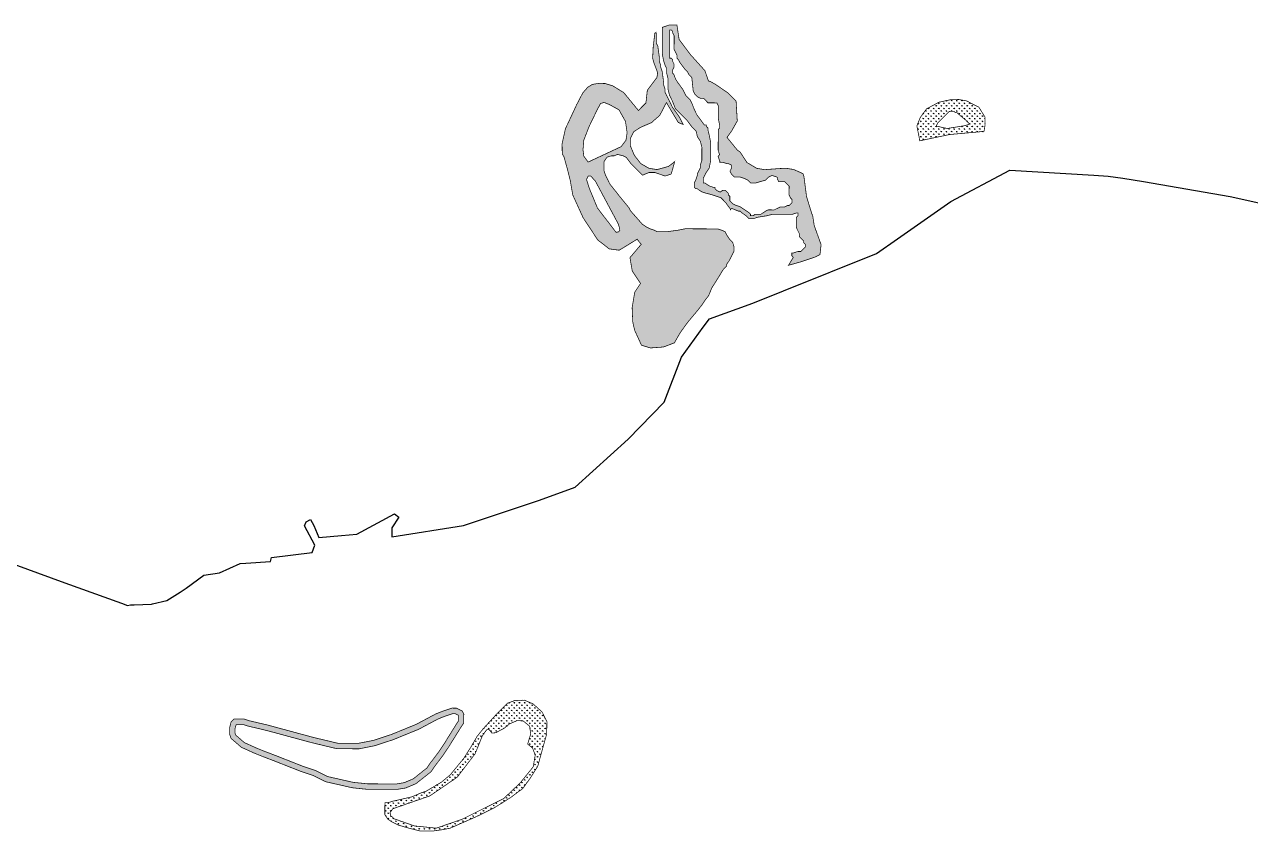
# Model space of a CAD drawing. Header units: metres. Extents: x 319750 to 415268, y 1725605 to 1842937.
# Drawn here: x 362601 to 365971, y 1738380 to 1740598 of the extents above; entities that cross this region are included whole.
import ezdxf

# ---------------------------------------------------------------- set-up
doc = ezdxf.new("R2010")
doc.units = ezdxf.units.M
doc.header["$MEASUREMENT"] = 0
doc.layers.add('DISTRICT BOUNDRY', color=86, linetype='Continuous')
doc.layers.add('MANGROOVES BUFFER ZONE', color=120, linetype='Continuous')

msp = doc.modelspace()

# ---------------------------------------------------------------- hatches: boundary and pattern name
at = {"layer": 'MANGROOVES BUFFER ZONE'}
h = msp.add_hatch(dxfattribs=at)
h.set_pattern_fill('GRASS', color=256, scale=10)
h.paths.add_polyline_path([(364743.7, 1740179.7), (364741, 1740188.2), (364715.1, 1740199.6), (364693.6, 1740202.9), (364676.7, 1740202.1), (364636, 1740199.1), (364614.3, 1740202.6), (364587.1, 1740218.5), (364568.2, 1740247.8), (364560.5, 1740252.9), (364532.3, 1740287.7), (364545.8, 1740306.7), (364560.4, 1740333), (364557.2, 1740387.8), (364535.2, 1740409.8), (364500.4, 1740433.4), (364486.2, 1740441.6), (364481.2, 1740442.6), (364471.5, 1740471.1), (364430.9, 1740516.2), (364400.5, 1740557.1), (364394.5, 1740596.9), (364373.7, 1740596.8), (364354.5, 1740590.3), (364354.4, 1740574.7), (364354.4, 1740554.4), (364354.2, 1740529.9), (364354.2, 1740521.8), (364354.2, 1740517.7), (364358.2, 1740497.3), (364362.2, 1740485.1), (364366.2, 1740476.9), (364366.2, 1740464.7), (364370.2, 1740448.4), (364370.2, 1740440.2), (364370.1, 1740432.1), (364370.1, 1740419.8), (364374.1, 1740403.5), (364382.2, 1740387.2), (364390.2, 1740366.8), (364406.5, 1740350.4), (364422.7, 1740334), (364434.8, 1740317.7), (364447, 1740305.4), (364451, 1740289.1), (364459.1, 1740276.8), (364463.1, 1740260.5), (364463, 1740236.1), (364463, 1740223.8), (364458.8, 1740211.6), (364458.8, 1740203.5), (364450.6, 1740187.2), (364450.6, 1740183.2), (364446.4, 1740170.9), (364442.3, 1740162.8), (364442.3, 1740154.7), (364442.3, 1740150.6), (364446.3, 1740146.5), (364450.4, 1740146.5), (364462.6, 1740138.3), (364474.8, 1740134.2), (364491.1, 1740130), (364503.3, 1740125.9), (364515.5, 1740121.8), (364519.6, 1740117.7), (364527.7, 1740109.5), (364539.8, 1740093.1), (364541.9, 1740088.8), (364544.2, 1740093), (364564.2, 1740084.9), (364568.3, 1740084.9), (364572.4, 1740080.8), (364584.5, 1740072.6), (364592.7, 1740064.4), (364604.9, 1740064.3), (364617.1, 1740068.4), (364641.6, 1740072.3), (364657.9, 1740076.3), (364710.9, 1740076.1), (364723.1, 1740080.1), (364727.2, 1740080.1), (364727.1, 1740072), (364723, 1740067.9), (364722.9, 1740039.4), (364731, 1740023.1), (364731, 1740014.9), (364739.1, 1740006.7), (364743.1, 1740002.6), (364743.1, 1739998.6), (364747.2, 1739994.5), (364747.2, 1739986.3), (364743.1, 1739982.3), (364739, 1739978.2), (364734.9, 1739974.1), (364726.7, 1739974.2), (364714.5, 1739970.1), (364710.4, 1739970.2), (364710.4, 1739962), (364714.4, 1739957.9), (364701, 1739936.1), (364734.8, 1739945.6), (364771.5, 1739957.7), (364779.6, 1739961.7), (364787.8, 1739965.8), (364790.8, 1739993.1), (364772, 1740045.1), (364767.4, 1740074.6), (364765.7, 1740076.6), (364750.9, 1740124.7)])
h.paths.add_polyline_path([(364703, 1740153.6), (364702.9, 1740129.1), (364707, 1740120.9), (364711, 1740116.9), (364711, 1740108.7), (364702.8, 1740100.6), (364698.7, 1740100.6), (364690.6, 1740096.6), (364678.4, 1740096.6), (364662, 1740088.5), (364645.7, 1740088.6), (364637.6, 1740084.6), (364625.3, 1740076.5), (364609, 1740076.5), (364604.9, 1740072.5), (364596.8, 1740072.5), (364596.8, 1740076.6), (364592.7, 1740080.7), (364568.4, 1740097.1), (364556.1, 1740101.2), (364548, 1740105.3), (364544, 1740109.4), (364539.9, 1740113.5), (364540, 1740125.7), (364535.9, 1740129.8), (364535.9, 1740133.9), (364527.8, 1740142.1), (364519.7, 1740142.1), (364515.6, 1740138.1), (364511.5, 1740138.1), (364503.4, 1740142.2), (364499.3, 1740146.3), (364499.3, 1740150.3), (364495.2, 1740150.4), (364483, 1740154.5), (364470.9, 1740162.7), (364466.8, 1740162.7), (364466.8, 1740174.9), (364475, 1740191.2), (364483.2, 1740203.4), (364487.4, 1740223.7), (364487.6, 1740272.6), (364483.6, 1740293), (364479.6, 1740309.3), (364479.6, 1740313.4), (364475.6, 1740317.5), (364475.6, 1740321.6), (364470.1, 1740321.6), (364449.5, 1740349.7), (364447.2, 1740354.3), (364443.2, 1740362.5), (364435.1, 1740382.9), (364431.1, 1740391), (364427, 1740395.1), (364418.9, 1740403.3), (364410.8, 1740419.7), (364398.7, 1740436), (364390.6, 1740448.3), (364386.5, 1740460.5), (364382.5, 1740464.6), (364382.5, 1740472.8), (364386.6, 1740480.9), (364386.7, 1740489), (364382.6, 1740497.2), (364382.6, 1740501.3), (364378.6, 1740505.4), (364374.5, 1740505.4), (364374.8, 1740582.8), (364378.9, 1740582.8), (364383, 1740578.7), (364383, 1740574.6), (364387, 1740566.5), (364386.8, 1740529.8), (364394.9, 1740513.4), (364394.9, 1740505.3), (364398.9, 1740501.2), (364403, 1740493), (364415.1, 1740476.7), (364423.2, 1740468.5), (364427.3, 1740460.3), (364435.4, 1740452.2), (364439.3, 1740415.5), (364443.4, 1740407.3), (364451.5, 1740399.1), (364459.6, 1740395), (364467.8, 1740395), (364475.9, 1740386.8), (364479.9, 1740382.7), (364504.4, 1740382.6), (364508.4, 1740374.4), (364508.3, 1740337.8), (364512.3, 1740321.4), (364512.2, 1740313.3), (364508.1, 1740309.2), (364507.9, 1740252.2), (364511.9, 1740239.9), (364507.8, 1740235.9), (364511.8, 1740223.6), (364511.8, 1740219.6), (364520, 1740219.5), (364532.2, 1740215.4), (364536.3, 1740215.4), (364544.4, 1740211.3), (364544.4, 1740203.1), (364540.2, 1740195), (364544.3, 1740186.8), (364548.3, 1740182.7), (364552.4, 1740178.6), (364568.7, 1740178.6), (364580.9, 1740174.5), (364589, 1740170.3), (364597.1, 1740162.2), (364609.4, 1740162.1), (364637.9, 1740170.1), (364642, 1740174.2), (364646.1, 1740178.3), (364654.3, 1740182.3), (364658.3, 1740182.3), (364670.5, 1740178.1), (364670.5, 1740174.1), (364674.6, 1740165.9), (364690.9, 1740165.8), (364694.9, 1740161.7), (364699, 1740157.7)], flags=16)
h = msp.add_hatch(dxfattribs=at)
h.set_pattern_fill('GRASS', color=256, scale=10)
h.paths.add_polyline_path([(364194, 1740204.6), (364194, 1740208.7), (364194.1, 1740220.9), (364202.3, 1740233.1), (364214.5, 1740237.1), (364222.6, 1740237.1), (364230.8, 1740241.1), (364247.1, 1740237), (364255.2, 1740232.9), (364267.4, 1740216.5), (364299.8, 1740183.8), (364317.9, 1740191.3), (364333.4, 1740191.3), (364362.1, 1740181.6), (364378.4, 1740186.9), (364383.3, 1740201.9), (364388.1, 1740220.9), (364371.8, 1740208.1), (364340, 1740199.3), (364317.5, 1740202.8), (364294.9, 1740216), (364277.7, 1740238.1), (364266.7, 1740264.2), (364266.7, 1740285.4), (364275.5, 1740303), (364293.6, 1740314.9), (364324.5, 1740328.2), (364347.5, 1740348.5), (364365.6, 1740383.4), (364398.3, 1740328.6), (364411.8, 1740323.2), (364402.3, 1740342.3), (364382.1, 1740370.9), (364370, 1740395.4), (364361.9, 1740411.7), (364361.9, 1740419.9), (364357.9, 1740432.1), (364357.9, 1740440.3), (364354, 1740468.8), (364350, 1740481), (364350, 1740485.1), (364346, 1740497.4), (364346, 1740509.6), (364342.1, 1740538.1), (364338, 1740546.3), (364338.1, 1740570.7), (364337.1, 1740576.8), (364333.8, 1740573.8), (364329.4, 1740537.7), (364327.8, 1740505.4), (364330.8, 1740494.3), (364341.5, 1740465.4), (364339.7, 1740452.6), (364313.1, 1740417.1), (364309.4, 1740382.6), (364288.6, 1740361.7), (364248.4, 1740410.8), (364218.2, 1740429.4), (364196.9, 1740435.9), (364178.8, 1740436), (364162, 1740433.4), (364149.1, 1740425.3), (364135.8, 1740410.1), (364118.4, 1740376.7), (364095.5, 1740327.2), (364088.2, 1740312.3), (364078.9, 1740270.3), (364079.3, 1740242.8), (364084.1, 1740234.1), (364094, 1740198.8), (364101.1, 1740170.6), (364108.2, 1740129.5), (364136.8, 1740066.7), (364176.9, 1740005.9), (364208.5, 1739981.3), (364235.9, 1739977.6), (364285.2, 1740007.8), (364296.3, 1739993.8), (364265.4, 1739957.2), (364271.8, 1739920.4), (364294.5, 1739886.3), (364278.6, 1739862.4), (364271.4, 1739819.2), (364273.1, 1739781), (364278.1, 1739758.1), (364297.1, 1739716.5), (364321.7, 1739709), (364357.6, 1739711.6), (364387.5, 1739723), (364403.9, 1739751.4), (364424.4, 1739779.9), (364444.9, 1739804.2), (364461.3, 1739824.5), (364469.5, 1739836.7), (364481.8, 1739853), (364490, 1739873.3), (364510.5, 1739905.8), (364522.8, 1739926.1), (364526.9, 1739930.2), (364531, 1739934.2), (364531, 1739938.3), (364539.2, 1739950.5), (364543.3, 1739958.6), (364549.6, 1739971.1), (364551.5, 1739974.9), (364551.6, 1739979), (364551.6, 1739983.1), (364551.6, 1739987.1), (364547.6, 1739999.4), (364543.5, 1740003.5), (364539.5, 1740007.6), (364531.4, 1740019.8), (364527.3, 1740028), (364519.2, 1740032.1), (364507, 1740036.2), (364498.8, 1740036.3), (364482.5, 1740036.3), (364454, 1740036.4), (364417.4, 1740036.6), (364397, 1740032.6), (364368.4, 1740028.7), (364364.4, 1740028.7), (364352.1, 1740028.7), (364339.9, 1740028.8), (364331.8, 1740032.9), (364319.6, 1740037), (364311.4, 1740041.1), (364299.3, 1740049.3), (364266.8, 1740086.1), (364262.8, 1740094.3), (364242.5, 1740118.8), (364210.1, 1740159.7), (364202, 1740176), (364198, 1740184.2), (364193.9, 1740196.5)])
h.paths.add_polyline_path([(364150.5, 1740219.9), (364138.6, 1740236.2), (364136.4, 1740253.5), (364138.6, 1740280), (364152.7, 1740316.7), (364176.2, 1740365.3), (364184.6, 1740380.8), (364194.3, 1740383.9), (364209.4, 1740377.7), (364235.3, 1740363.5), (364253.2, 1740331.5), (364257.6, 1740300.3), (364254.5, 1740280), (364241.2, 1740262.3)], flags=16)
h.paths.add_polyline_path([(364150.6, 1740181.6), (364157.6, 1740181.6), (364170.4, 1740167.5), (364233.1, 1740050.3), (364237, 1740037.5), (364237.5, 1740031.3), (364233.5, 1740027.8), (364227.3, 1740026.9), (364176.2, 1740093.4), (364153.2, 1740149), (364146.2, 1740171.9)], flags=16)
h = msp.add_hatch(dxfattribs=at)
h.set_pattern_fill('GRASS', color=256, scale=10)
h.paths.add_polyline_path([(365241.1, 1740343.8), (365224.5, 1740370.7), (365190.6, 1740388), (365168.7, 1740391.9), (365145.7, 1740391.1), (365115.1, 1740384.5), (365080.7, 1740366.2), (365063.3, 1740342.2), (365054.1, 1740319.3), (365059.3, 1740292.5), (365062.1, 1740278.4), (365144.1, 1740295.6), (365238.6, 1740304.2), (365241.5, 1740321.9)])
h.paths.add_polyline_path([(365111.2, 1740327.1), (365131.6, 1740347.3), (365139.8, 1740355.5), (365143.9, 1740359.5), (365156.1, 1740359.5), (365160.2, 1740355.4), (365164.3, 1740355.4), (365188.6, 1740334.9), (365196.7, 1740326.7), (365199.2, 1740324.2), (365187.5, 1740320.2), (365137.2, 1740312.2), (365107.1, 1740318.9)], flags=16)
h = msp.add_hatch(dxfattribs=at)
h.set_pattern_fill('GRASS', color=256, scale=10)
h.paths.add_polyline_path([(363970.9, 1738498.2), (363991.3, 1738526.6), (364011.9, 1738559.2), (364036.7, 1738648.7), (364037.1, 1738681.9), (364024.3, 1738708.2), (363999.4, 1738730.6), (363975.4, 1738740.9), (363949.1, 1738740.1), (363929.1, 1738732.7), (363898.4, 1738702.2), (363861.5, 1738661.7), (363845.2, 1738641.3), (363828.7, 1738612.9), (363808.2, 1738580.4), (363771.4, 1738535.7), (363746.9, 1738515.4), (363706, 1738491.2), (363693.8, 1738487.1), (363665.2, 1738475), (363612.2, 1738463), (363599.9, 1738459), (363591.8, 1738459.1), (363591.7, 1738442.8), (363591.7, 1738434.6), (363591.7, 1738426.5), (363599.8, 1738414.2), (363611.9, 1738406), (363628.2, 1738397.8), (363656.7, 1738389.5), (363689.2, 1738381.2), (363701.5, 1738381.2), (363721.8, 1738381.1), (363750.4, 1738385), (363770.8, 1738389), (363844.2, 1738421.3), (363893.2, 1738445.6), (363938.2, 1738473.9)])
h.paths.add_polyline_path([(363715.7, 1738478), (363790.6, 1738529.3), (363839.9, 1738593.8), (363860, 1738643.8), (363871.8, 1738659.7), (363878.8, 1738659.7), (363885.7, 1738650.7), (363896.1, 1738651.4), (363919, 1738663.2), (363934.3, 1738675.7), (363955.1, 1738684.7), (363971.8, 1738684), (363989.8, 1738669.4), (363992.6, 1738647.9), (363984.3, 1738620.2), (363997.5, 1738609.8), (364005.1, 1738590.3), (363999.5, 1738557.7), (363964.1, 1738514), (363919, 1738471), (363803.8, 1738413.5), (363733, 1738389.2), (363672.6, 1738395.4), (363617.8, 1738414.8), (363608.1, 1738423.2), (363606, 1738432.2), (363613.6, 1738442.6)], flags=16)
h = msp.add_hatch(dxfattribs=at)
h.set_pattern_fill('GRASS', color=256, scale=10)
h.paths.add_polyline_path([(363392.9, 1738639.2), (363270.8, 1738672.3), (363217.9, 1738684.7), (363205.7, 1738688.9), (363181.3, 1738689), (363177.2, 1738689), (363173.1, 1738684.9), (363169, 1738680.9), (363164.9, 1738664.6), (363164.8, 1738648.3), (363168.8, 1738636.1), (363197.2, 1738611.5), (363233.8, 1738595), (363254.2, 1738586.8), (363286.7, 1738574.4), (363359.9, 1738545.6), (363396.5, 1738533.2), (363429.1, 1738516.8), (363465.7, 1738508.5), (363502.3, 1738500.2), (363543.1, 1738495.9), (363600.1, 1738495.7), (363624.5, 1738495.6), (363649, 1738499.6), (363677.6, 1738511.7), (363698, 1738527.9), (363718.5, 1738544.1), (363726.7, 1738556.3), (363751.2, 1738588.8), (363767.6, 1738613.2), (363800.5, 1738666), (363808.7, 1738678.2), (363808.7, 1738698.6), (363808.8, 1738702.6), (363804.7, 1738710.8), (363788.5, 1738719), (363776.2, 1738719.1), (363751.8, 1738711), (363731.3, 1738703), (363678.3, 1738674.7), (363608.9, 1738646.4), (363559.9, 1738630.3), (363519.1, 1738622.4), (363486.6, 1738622.5), (363462.1, 1738622.6)])
h.paths.add_polyline_path([(363389.2, 1738624.5), (363460.3, 1738607.5), (363486.5, 1738607.4), (363520.6, 1738607.2), (363563.8, 1738615.7), (363614.1, 1738632.2), (363684.7, 1738660.9), (363737.7, 1738689.2), (363756.9, 1738696.8), (363778.6, 1738703.9), (363784.8, 1738703.9), (363793.6, 1738699.4), (363793.6, 1738698.6), (363793.5, 1738682.8), (363787.7, 1738674.2), (363754.9, 1738621.4), (363738.9, 1738597.6), (363714.3, 1738565.1), (363707.2, 1738554.5), (363688.6, 1738539.7), (363669.8, 1738524.8), (363644.8, 1738514.2), (363623.4, 1738510.7), (363600.2, 1738510.8), (363543.9, 1738511.1), (363504.8, 1738515.1), (363469.1, 1738523.2), (363434.2, 1738531.1), (363402.4, 1738547.2), (363365.1, 1738559.8), (363292.2, 1738588.5), (363259.7, 1738600.9), (363239.8, 1738608.9), (363205.5, 1738624.4), (363181.9, 1738644.8), (363179.9, 1738650.7), (363180, 1738662.7), (363182.7, 1738673.1), (363183.4, 1738673.8), (363203.2, 1738673.7), (363213.8, 1738670.2), (363267.1, 1738657.6)], flags=16)

# ---------------------------------------------------------------- linework, layer by layer
at = {"layer": 'DISTRICT BOUNDRY'}
msp.add_polyline3d([(362534.3, 1739128.1, 0), (362712, 1739063.5, 0), (362867.8, 1739008, 0), (362884.3, 1739001.5, 0), (362892.4, 1739003.4, 0), (362903, 1739002.6, 0), (362950, 1739005.1, 0), (362953.2, 1739005.8, 0), (362992.3, 1739014.8, 0), (363029.4, 1739037.6, 0), (363045.6, 1739048.9, 0), (363094.5, 1739084.4, 0), (363137.1, 1739091.1, 0), (363193.7, 1739116.7, 0), (363209.9, 1739117.6, 0), (363277.4, 1739122.2, 0), (363280.5, 1739132.8, 0), (363391.8, 1739146.6, 0), (363399.3, 1739166.6, 0), (363371, 1739220.2, 0), (363375.1, 1739231.3, 0), (363387.1, 1739237.1, 0), (363396.2, 1739220.6, 0), (363410.1, 1739188.4, 0), (363472.3, 1739193.8, 0), (363514.8, 1739197.5, 0), (363618.3, 1739253.1, 0), (363630.6, 1739244.3, 0), (363610.7, 1739214.8, 0), (363610.6, 1739190.2, 0), (363808.3, 1739221.2, 0), (364016.6, 1739290.8, 0), (364115.2, 1739326.8, 0), (364260.1, 1739458.3, 0), (364359.2, 1739560, 0), (364407.1, 1739684.1, 0), (364466.6, 1739766, 0), (364483.7, 1739789.4, 0), (364603, 1739832.1, 0), (364687.8, 1739866.1, 0), (364942.7, 1739968.2, 0), (365001.2, 1740008.6, 0), (365147.4, 1740111.9, 0), (365310, 1740197.9, 0), (365540.4, 1740183.9, 0), (365579.8, 1740180.9, 0), (365619.8, 1740176, 0), (365677, 1740166.1, 0), (365915, 1740125.1, 0), (366370.8, 1740024.1, 0)], dxfattribs=at)
at = {"layer": 'MANGROOVES BUFFER ZONE', "const_width": 2}
for points in [[(364743.7, 1740179.7), (364741, 1740188.2), (364715.1, 1740199.6), (364693.6, 1740202.9), (364676.7, 1740202.1), (364636, 1740199.1), (364614.3, 1740202.6), (364587.1, 1740218.5), (364568.2, 1740247.8), (364560.5, 1740252.9), (364532.3, 1740287.7), (364545.8, 1740306.7), (364560.4, 1740333), (364557.2, 1740387.8), (364535.2, 1740409.8), (364500.4, 1740433.4), (364486.2, 1740441.6), (364481.2, 1740442.6), (364471.5, 1740471.1), (364430.9, 1740516.2), (364400.5, 1740557.1), (364394.5, 1740596.9), (364373.7, 1740596.8), (364354.5, 1740590.3), (364354.4, 1740574.7), (364354.4, 1740554.4), (364354.2, 1740529.9), (364354.2, 1740521.8), (364354.2, 1740517.7), (364358.2, 1740497.3), (364362.2, 1740485.1), (364366.2, 1740476.9), (364366.2, 1740464.7), (364370.2, 1740448.4), (364370.2, 1740440.2), (364370.1, 1740432.1), (364370.1, 1740419.8), (364374.1, 1740403.5), (364382.2, 1740387.2), (364390.2, 1740366.8), (364406.5, 1740350.4), (364422.7, 1740334), (364434.8, 1740317.7), (364447, 1740305.4), (364451, 1740289.1), (364459.1, 1740276.8), (364463.1, 1740260.5), (364463, 1740236.1), (364463, 1740223.8), (364458.8, 1740211.6), (364458.8, 1740203.5), (364450.6, 1740187.2), (364450.6, 1740183.2), (364446.4, 1740170.9), (364442.3, 1740162.8), (364442.3, 1740154.7), (364442.3, 1740150.6), (364446.3, 1740146.5), (364450.4, 1740146.5), (364462.6, 1740138.3), (364474.8, 1740134.2), (364491.1, 1740130), (364503.3, 1740125.9), (364515.5, 1740121.8), (364519.6, 1740117.7), (364527.7, 1740109.5), (364539.8, 1740093.1), (364541.9, 1740088.8), (364544.2, 1740093), (364564.2, 1740084.9), (364568.3, 1740084.9), (364572.4, 1740080.8), (364584.5, 1740072.6), (364592.7, 1740064.4), (364604.9, 1740064.3), (364617.1, 1740068.4), (364641.6, 1740072.3), (364657.9, 1740076.3), (364710.9, 1740076.1), (364723.1, 1740080.1), (364727.2, 1740080.1), (364727.1, 1740072), (364723, 1740067.9), (364722.9, 1740039.4), (364731, 1740023.1), (364731, 1740014.9), (364739.1, 1740006.7), (364743.1, 1740002.6), (364743.1, 1739998.6), (364747.2, 1739994.5), (364747.2, 1739986.3), (364743.1, 1739982.3), (364739, 1739978.2), (364734.9, 1739974.1), (364726.7, 1739974.2), (364714.5, 1739970.1), (364710.4, 1739970.2), (364710.4, 1739962), (364714.4, 1739957.9), (364701, 1739936.1), (364734.8, 1739945.6), (364771.5, 1739957.7), (364779.6, 1739961.7), (364787.8, 1739965.8), (364790.8, 1739993.1), (364772, 1740045.1), (364767.4, 1740074.6), (364765.7, 1740076.6), (364750.9, 1740124.7), (364743.7, 1740179.7)], [(364194, 1740204.6), (364194, 1740208.7), (364194.1, 1740220.9), (364202.3, 1740233.1), (364214.5, 1740237.1), (364222.6, 1740237.1), (364230.8, 1740241.1), (364247.1, 1740237), (364255.2, 1740232.9), (364267.4, 1740216.5), (364299.8, 1740183.8), (364317.9, 1740191.3), (364333.4, 1740191.3), (364362.1, 1740181.6), (364378.4, 1740186.9), (364383.3, 1740201.9), (364388.1, 1740220.9), (364371.8, 1740208.1), (364340, 1740199.3), (364317.5, 1740202.8), (364294.9, 1740216), (364277.7, 1740238.1), (364266.7, 1740264.2), (364266.7, 1740285.4), (364275.5, 1740303), (364293.6, 1740314.9), (364324.5, 1740328.2), (364347.5, 1740348.5), (364365.6, 1740383.4), (364398.3, 1740328.6), (364411.8, 1740323.2), (364402.3, 1740342.3), (364382.1, 1740370.9), (364370, 1740395.4), (364361.9, 1740411.7), (364361.9, 1740419.9), (364357.9, 1740432.1), (364357.9, 1740440.3), (364354, 1740468.8), (364350, 1740481), (364350, 1740485.1), (364346, 1740497.4), (364346, 1740509.6), (364342.1, 1740538.1), (364338, 1740546.3), (364338.1, 1740570.7), (364337.1, 1740576.8), (364333.8, 1740573.8), (364329.4, 1740537.7), (364327.8, 1740505.4), (364330.8, 1740494.3), (364341.5, 1740465.4), (364339.7, 1740452.6), (364313.1, 1740417.1), (364309.4, 1740382.6), (364288.6, 1740361.7), (364248.4, 1740410.8), (364218.2, 1740429.4), (364196.9, 1740435.9), (364178.8, 1740436), (364162, 1740433.4), (364149.1, 1740425.3), (364135.8, 1740410.1), (364118.4, 1740376.7), (364095.5, 1740327.2), (364088.2, 1740312.3), (364078.9, 1740270.3), (364079.3, 1740242.8), (364084.1, 1740234.1), (364094, 1740198.8), (364101.1, 1740170.6), (364108.2, 1740129.5), (364136.8, 1740066.7), (364176.9, 1740005.9), (364208.5, 1739981.3), (364235.9, 1739977.6), (364285.2, 1740007.8), (364296.3, 1739993.8), (364265.4, 1739957.2), (364271.8, 1739920.4), (364294.5, 1739886.3), (364278.6, 1739862.4), (364271.4, 1739819.2), (364273.1, 1739781), (364278.1, 1739758.1), (364297.1, 1739716.5), (364321.7, 1739709), (364357.6, 1739711.6), (364387.5, 1739723), (364403.9, 1739751.4), (364424.4, 1739779.9), (364444.9, 1739804.2), (364461.3, 1739824.5), (364469.5, 1739836.7), (364481.8, 1739853), (364490, 1739873.3), (364510.5, 1739905.8), (364522.8, 1739926.1), (364526.9, 1739930.2), (364531, 1739934.2), (364531, 1739938.3), (364539.2, 1739950.5), (364543.3, 1739958.6), (364549.6, 1739971.1), (364551.5, 1739974.9), (364551.6, 1739979), (364551.6, 1739983.1), (364551.6, 1739987.1), (364547.6, 1739999.4), (364543.5, 1740003.5), (364539.5, 1740007.6), (364531.4, 1740019.8), (364527.3, 1740028), (364519.2, 1740032.1), (364507, 1740036.2), (364498.8, 1740036.3), (364482.5, 1740036.3), (364454, 1740036.4), (364417.4, 1740036.6), (364397, 1740032.6), (364368.4, 1740028.7), (364364.4, 1740028.7), (364352.1, 1740028.7), (364339.9, 1740028.8), (364331.8, 1740032.9), (364319.6, 1740037), (364311.4, 1740041.1), (364299.3, 1740049.3), (364266.8, 1740086.1), (364262.8, 1740094.3), (364242.5, 1740118.8), (364210.1, 1740159.7), (364202, 1740176), (364198, 1740184.2), (364193.9, 1740196.5), (364194, 1740204.6)], [(364703, 1740153.6), (364702.9, 1740129.1), (364707, 1740120.9), (364711, 1740116.9), (364711, 1740108.7), (364702.8, 1740100.6), (364698.7, 1740100.6), (364690.6, 1740096.6), (364678.4, 1740096.6), (364662, 1740088.5), (364645.7, 1740088.6), (364637.6, 1740084.6), (364625.3, 1740076.5), (364609, 1740076.5), (364604.9, 1740072.5), (364596.8, 1740072.5), (364596.8, 1740076.6), (364592.7, 1740080.7), (364568.4, 1740097.1), (364556.1, 1740101.2), (364548, 1740105.3), (364544, 1740109.4), (364539.9, 1740113.5), (364540, 1740125.7), (364535.9, 1740129.8), (364535.9, 1740133.9), (364527.8, 1740142.1), (364519.7, 1740142.1), (364515.6, 1740138.1), (364511.5, 1740138.1), (364503.4, 1740142.2), (364499.3, 1740146.3), (364499.3, 1740150.3), (364495.2, 1740150.4), (364483, 1740154.5), (364470.9, 1740162.7), (364466.8, 1740162.7), (364466.8, 1740174.9), (364475, 1740191.2), (364483.2, 1740203.4), (364487.4, 1740223.7), (364487.6, 1740272.6), (364483.6, 1740293), (364479.6, 1740309.3), (364479.6, 1740313.4), (364475.6, 1740317.5), (364475.6, 1740321.6), (364470.1, 1740321.6), (364449.5, 1740349.7), (364447.2, 1740354.3), (364443.2, 1740362.5), (364435.1, 1740382.9), (364431.1, 1740391), (364427, 1740395.1), (364418.9, 1740403.3), (364410.8, 1740419.7), (364398.7, 1740436), (364390.6, 1740448.3), (364386.5, 1740460.5), (364382.5, 1740464.6), (364382.5, 1740472.8), (364386.6, 1740480.9), (364386.7, 1740489), (364382.6, 1740497.2), (364382.6, 1740501.3), (364378.6, 1740505.4), (364374.5, 1740505.4), (364374.8, 1740582.8), (364378.9, 1740582.8), (364383, 1740578.7), (364383, 1740574.6), (364387, 1740566.5), (364386.8, 1740529.8), (364394.9, 1740513.4), (364394.9, 1740505.3), (364398.9, 1740501.2), (364403, 1740493), (364415.1, 1740476.7), (364423.2, 1740468.5), (364427.3, 1740460.3), (364435.4, 1740452.2), (364439.3, 1740415.5), (364443.4, 1740407.3), (364451.5, 1740399.1), (364459.6, 1740395), (364467.8, 1740395), (364475.9, 1740386.8), (364479.9, 1740382.7), (364504.4, 1740382.6), (364508.4, 1740374.4), (364508.3, 1740337.8), (364512.3, 1740321.4), (364512.2, 1740313.3), (364508.1, 1740309.2), (364507.9, 1740252.2), (364511.9, 1740239.9), (364507.8, 1740235.9), (364511.8, 1740223.6), (364511.8, 1740219.6), (364520, 1740219.5), (364532.2, 1740215.4), (364536.3, 1740215.4), (364544.4, 1740211.3), (364544.4, 1740203.1), (364540.2, 1740195), (364544.3, 1740186.8), (364548.3, 1740182.7), (364552.4, 1740178.6), (364568.7, 1740178.6), (364580.9, 1740174.5), (364589, 1740170.3), (364597.1, 1740162.2), (364609.4, 1740162.1), (364637.9, 1740170.1), (364642, 1740174.2), (364646.1, 1740178.3), (364654.3, 1740182.3), (364658.3, 1740182.3), (364670.5, 1740178.1), (364670.5, 1740174.1), (364674.6, 1740165.9), (364690.9, 1740165.8), (364694.9, 1740161.7), (364699, 1740157.7), (364703, 1740153.6)], [(365241.1, 1740343.8), (365224.5, 1740370.7), (365190.6, 1740388), (365168.7, 1740391.9), (365145.7, 1740391.1), (365115.1, 1740384.5), (365080.7, 1740366.2), (365063.3, 1740342.2), (365054.1, 1740319.3), (365059.3, 1740292.5), (365062.1, 1740278.4), (365144.1, 1740295.6), (365238.6, 1740304.2), (365241.5, 1740321.9), (365241.1, 1740343.8)], [(364150.5, 1740219.9), (364138.6, 1740236.2), (364136.4, 1740253.5), (364138.6, 1740280), (364152.7, 1740316.7), (364176.2, 1740365.3), (364184.6, 1740380.8), (364194.3, 1740383.9), (364209.4, 1740377.7), (364235.3, 1740363.5), (364253.2, 1740331.5), (364257.6, 1740300.3), (364254.5, 1740280), (364241.2, 1740262.3), (364150.5, 1740219.9)], [(365111.2, 1740327.1), (365131.6, 1740347.3), (365139.8, 1740355.5), (365143.9, 1740359.5), (365156.1, 1740359.5), (365160.2, 1740355.4), (365164.3, 1740355.4), (365188.6, 1740334.9), (365196.7, 1740326.7), (365199.2, 1740324.2), (365187.5, 1740320.2), (365137.2, 1740312.2), (365107.1, 1740318.9), (365111.2, 1740327.1)], [(364150.6, 1740181.6), (364157.6, 1740181.6), (364170.4, 1740167.5), (364233.1, 1740050.3), (364237, 1740037.5), (364237.5, 1740031.3), (364233.5, 1740027.8), (364227.3, 1740026.9), (364176.2, 1740093.4), (364153.2, 1740149), (364146.2, 1740171.9), (364150.6, 1740181.6)], [(363970.9, 1738498.2), (363991.3, 1738526.6), (364011.9, 1738559.2), (364036.7, 1738648.7), (364037.1, 1738681.9), (364024.3, 1738708.2), (363999.4, 1738730.6), (363975.4, 1738740.9), (363949.1, 1738740.1), (363929.1, 1738732.7), (363898.4, 1738702.2), (363861.5, 1738661.7), (363845.2, 1738641.3), (363828.7, 1738612.9), (363808.2, 1738580.4), (363771.4, 1738535.7), (363746.9, 1738515.4), (363706, 1738491.2), (363693.8, 1738487.1), (363665.2, 1738475), (363612.2, 1738463), (363599.9, 1738459), (363591.8, 1738459.1), (363591.7, 1738442.8), (363591.7, 1738434.6), (363591.7, 1738426.5), (363599.8, 1738414.2), (363611.9, 1738406), (363628.2, 1738397.8), (363656.7, 1738389.5), (363689.2, 1738381.2), (363701.5, 1738381.2), (363721.8, 1738381.1), (363750.4, 1738385), (363770.8, 1738389), (363844.2, 1738421.3), (363893.2, 1738445.6), (363938.2, 1738473.9), (363970.9, 1738498.2)], [(363392.9, 1738639.2), (363270.8, 1738672.3), (363217.9, 1738684.7), (363205.7, 1738688.9), (363181.3, 1738689), (363177.2, 1738689), (363173.1, 1738684.9), (363169, 1738680.9), (363164.9, 1738664.6), (363164.8, 1738648.3), (363168.8, 1738636.1), (363197.2, 1738611.5), (363233.8, 1738595), (363254.2, 1738586.8), (363286.7, 1738574.4), (363359.9, 1738545.6), (363396.5, 1738533.2), (363429.1, 1738516.8), (363465.7, 1738508.5), (363502.3, 1738500.2), (363543.1, 1738495.9), (363600.1, 1738495.7), (363624.5, 1738495.6), (363649, 1738499.6), (363677.6, 1738511.7), (363698, 1738527.9), (363718.5, 1738544.1), (363726.7, 1738556.3), (363751.2, 1738588.8), (363767.6, 1738613.2), (363800.5, 1738666), (363808.7, 1738678.2), (363808.7, 1738698.6), (363808.8, 1738702.6), (363804.7, 1738710.8), (363788.5, 1738719), (363776.2, 1738719.1), (363751.8, 1738711), (363731.3, 1738703), (363678.3, 1738674.7), (363608.9, 1738646.4), (363559.9, 1738630.3), (363519.1, 1738622.4), (363486.6, 1738622.5), (363462.1, 1738622.6), (363392.9, 1738639.2)], [(363389.2, 1738624.5), (363460.3, 1738607.5), (363486.5, 1738607.4), (363520.6, 1738607.2), (363563.8, 1738615.7), (363614.1, 1738632.2), (363684.7, 1738660.9), (363737.7, 1738689.2), (363756.9, 1738696.8), (363778.6, 1738703.9), (363784.8, 1738703.9), (363793.6, 1738699.4), (363793.6, 1738698.6), (363793.5, 1738682.8), (363787.7, 1738674.2), (363754.9, 1738621.4), (363738.9, 1738597.6), (363714.3, 1738565.1), (363707.2, 1738554.5), (363688.6, 1738539.7), (363669.8, 1738524.8), (363644.8, 1738514.2), (363623.4, 1738510.7), (363600.2, 1738510.8), (363543.9, 1738511.1), (363504.8, 1738515.1), (363469.1, 1738523.2), (363434.2, 1738531.1), (363402.4, 1738547.2), (363365.1, 1738559.8), (363292.2, 1738588.5), (363259.7, 1738600.9), (363239.8, 1738608.9), (363205.5, 1738624.4), (363181.9, 1738644.8), (363179.9, 1738650.7), (363180, 1738662.7), (363182.7, 1738673.1), (363183.4, 1738673.8), (363203.2, 1738673.7), (363213.8, 1738670.2), (363267.1, 1738657.6), (363389.2, 1738624.5)], [(363715.7, 1738478), (363790.6, 1738529.3), (363839.9, 1738593.8), (363860, 1738643.8), (363871.8, 1738659.7), (363878.8, 1738659.7), (363885.7, 1738650.7), (363896.1, 1738651.4), (363919, 1738663.2), (363934.3, 1738675.7), (363955.1, 1738684.7), (363971.8, 1738684), (363989.8, 1738669.4), (363992.6, 1738647.9), (363984.3, 1738620.2), (363997.5, 1738609.8), (364005.1, 1738590.3), (363999.5, 1738557.7), (363964.1, 1738514), (363919, 1738471), (363803.8, 1738413.5), (363733, 1738389.2), (363672.6, 1738395.4), (363617.8, 1738414.8), (363608.1, 1738423.2), (363606, 1738432.2), (363613.6, 1738442.6), (363715.7, 1738478)]]:
    msp.add_lwpolyline(points, close=True, dxfattribs=at)

doc.saveas('drawing.dxf')
